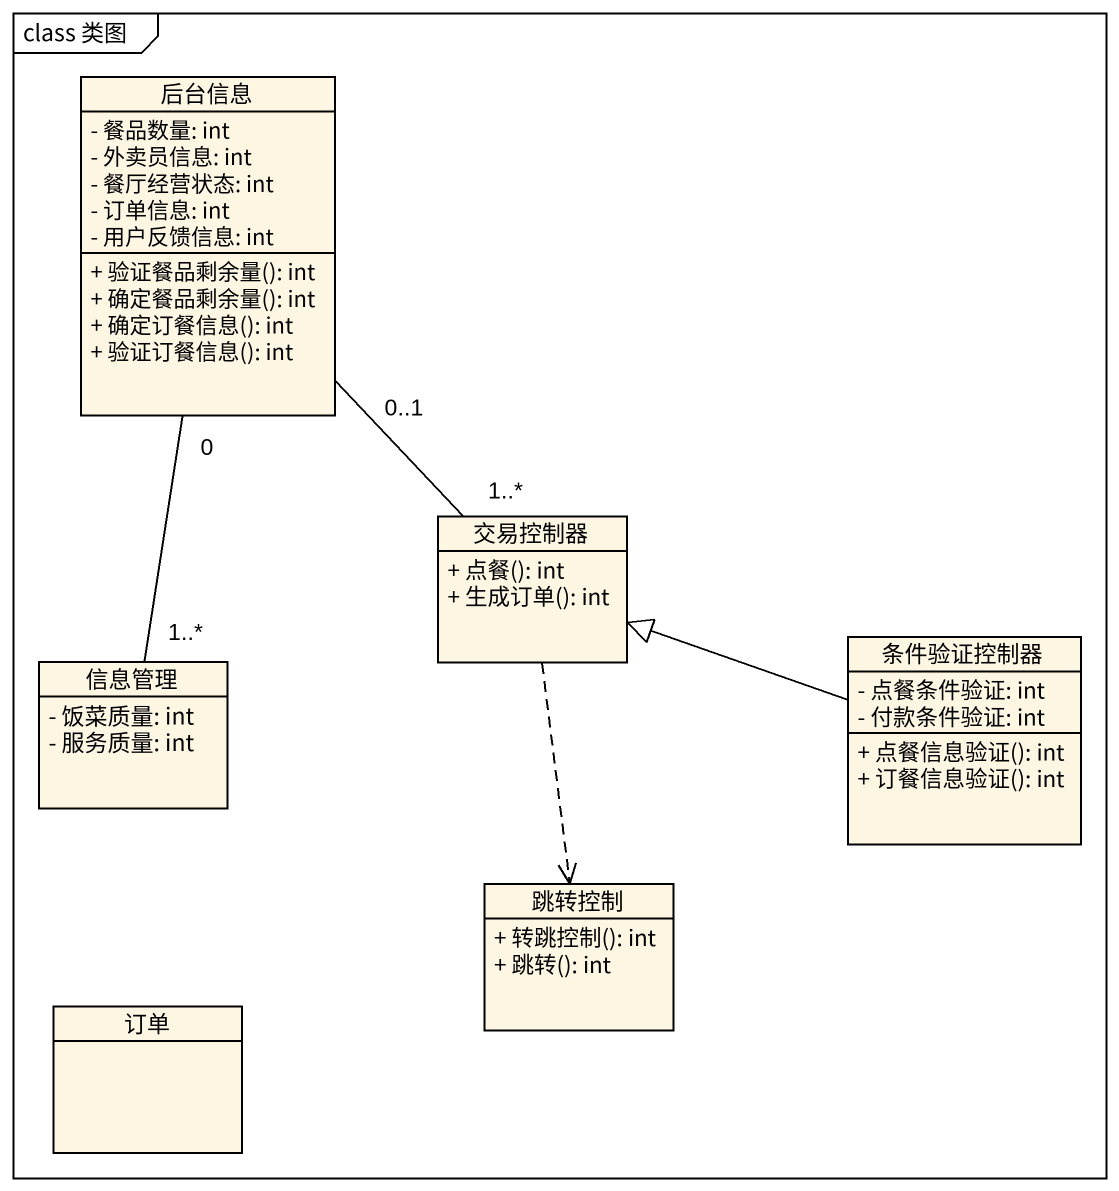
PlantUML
@startuml
mainframe class 类图
hide circle
hide empty members
skinparam classAttributeIconSize 0
class 后台信息 {
  - 餐品数量: int
  - 外卖员信息: int
  - 餐厅经营状态: int
  - 订单信息: int
  - 用户反馈信息: int
  + 验证餐品剩余量(): int
  + 确定餐品剩余量(): int
  + 确定订餐信息(): int
  + 验证订餐信息(): int
}
class 交易控制器 {
  + 点餐(): int
  + 生成订单(): int
}
class 条件验证控制器 {
  - 点餐条件验证: int
  - 付款条件验证: int
  + 点餐信息验证(): int
  + 订餐信息验证(): int
}
class 信息管理 {
  - 饭菜质量: int
  - 服务质量: int
}
class 跳转控制 {
  + 转跳控制(): int
  + 跳转(): int
}
class 订单
后台信息 "0..1" -- "1..*" 交易控制器
后台信息 "0" -- "1..*" 信息管理
交易控制器 ..> 跳转控制
条件验证控制器 -left-|> 交易控制器
@enduml
